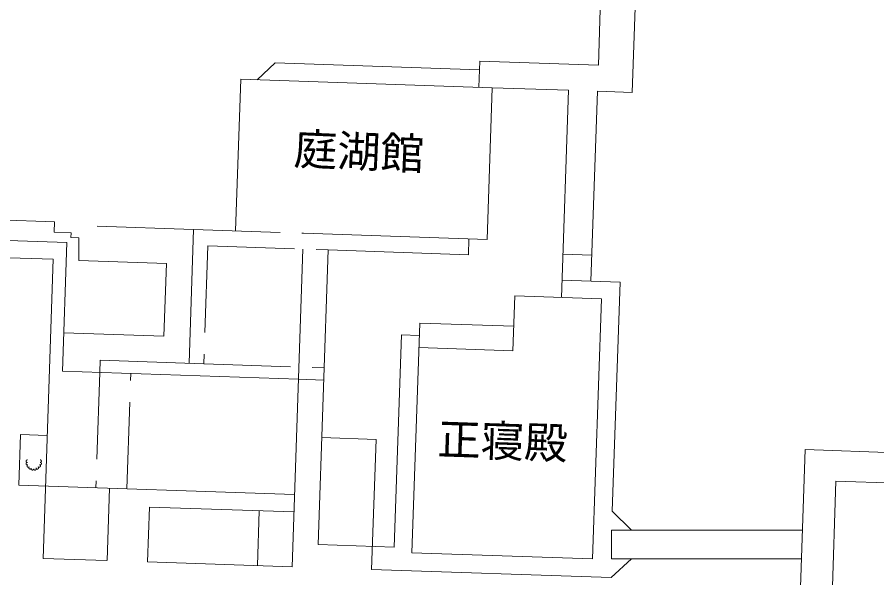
# Model space of a CAD drawing. Units: millimetres, scale not verified. Extents: x 12507 to 806206, y 16900 to 560559.
# Drawn here: x 85390 to 144832, y 143414 to 182198 of the extents above; entities that cross this region are included whole.
import ezdxf
from ezdxf.enums import TextEntityAlignment as Align

# ---------------------------------------------------------------- set-up
doc = ezdxf.new("R2010")
doc.units = ezdxf.units.MM
doc.header["$LTSCALE"] = 1000
doc.linetypes.add('DASHED', pattern=[7.5, 6, -1.5])
doc.layers.add('1-0', color=3, linetype='Continuous', lineweight=13)
doc.layers.add('1-1', color=3, linetype='Continuous', lineweight=13)
doc.styles.add('ＭＳ ゴシック', font='')
doc.styles.get('ＭＳ ゴシック').set_extended_font_data('MS Gothic')

msp = doc.modelspace()

# ---------------------------------------------------------------- linework, layer by layer
at = {"layer": '1-0', "color": 2}
for p, q in [((103234, 179031), (101994, 177873)), ((127864, 146721), (126541, 148021)), ((126497, 144721), (126497, 146721))]:
    msp.add_line(p, q, dxfattribs=at)
at = {"layer": '1-0'}
for p, q in [((87971, 168046), (87947, 167329)), ((87947, 167329), (89130, 167288)), ((89103, 166957), (89114, 167290)), ((89644, 166938), (89103, 166957))]:
    msp.add_line(p, q, dxfattribs=at)
at = {"layer": '1-1'}
for p, q in [((125576, 178871), (126167, 196240)), ((127913, 176990), (128498, 194160)), ((103234, 179031), (117350, 178551)), ((117371, 179150), (117310, 177349)), ((125576, 178871), (117371, 179150)), ((100497, 167417), (100854, 177911)), ((118244, 177319), (100854, 177911)), ((117887, 166826), (118244, 177319)), ((123516, 177140), (118244, 177319)), ((123516, 177140), (123028, 162805)), ((125515, 177072), (125068, 163937)), ((127913, 176990), (125515, 177072)), ((83310, 168204), (87971, 168046)), ((90916, 167743), (97581, 167517)), ((97587, 167516), (97272, 158255)), ((105190, 167258), (117887, 166826)), ((83262, 166805), (88823, 166616)), ((88520, 157708), (88823, 166616)), ((89644, 166938), (89644, 165368)), ((116588, 165769), (116625, 166869)), ((87883, 165447), (71592, 166002)), ((104403, 144173), (105151, 166153)), ((106900, 166099), (106206, 145717)), ((106900, 166099), (116588, 165769)), ((87178, 144760), (87883, 165447)), ((95706, 165161), (89644, 165368)), ((125129, 165735), (123130, 165803)), ((95535, 160138), (95706, 165161)), ((127081, 163867), (123069, 164004)), ((127081, 163867), (126541, 148021)), ((119665, 159117), (119794, 162914)), ((119794, 162914), (125791, 162710)), ((125178, 144721), (125791, 162710)), ((113226, 161037), (112685, 145146)), ((113226, 161037), (119722, 160816)), ((95535, 160138), (88610, 160373)), ((111453, 145538), (111953, 160229)), ((111953, 160229), (113197, 160187)), ((119665, 159117), (113169, 159338)), ((91133, 158469), (91104, 157621)), ((91133, 158469), (98301, 158225)), ((88520, 157708), (104844, 157152)), ((104844, 157152), (106593, 157092)), ((85624, 153334), (85505, 149819)), ((85624, 153334), (87472, 153271)), ((110206, 152985), (106458, 153113)), ((110206, 152985), (109900, 143990)), ((139883, 152281), (139273, 134382)), ((139883, 152281), (147659, 152016)), ((85505, 149819), (104573, 149170)), ((142010, 150108), (141472, 134308)), ((142010, 150108), (147588, 149918)), ((94408, 144513), (94538, 148311)), ((94538, 148311), (104532, 147971)), ((102004, 144255), (102133, 148057)), ((126497, 146721), (139693, 146721)), ((111453, 145538), (106206, 145717)), ((112685, 145146), (125178, 144721)), ((94408, 144513), (104403, 144173)), ((126463, 143426), (127864, 144721)), ((126497, 144721), (139625, 144721)), ((109900, 143990), (126463, 143426))]:
    msp.add_line(p, q, dxfattribs=at)
at = {"layer": '1-1', "linetype": 'DASHED'}
for p, q in [((97581, 167517), (105190, 167258)), ((98578, 166382), (98301, 158225)), ((98578, 166382), (106900, 166099)), ((98301, 158225), (106622, 157942)), ((91104, 157621), (90833, 149633)), ((92973, 149571), (93244, 157549)), ((91600, 144618), (91770, 149606)), ((87178, 144760), (91576, 144610))]:
    msp.add_line(p, q, dxfattribs=at)
at = {"layer": '1-1', "color": 4, "linetype": 'DASHED'}
for centre, start, end in [((86092, 151487), 90, 270), ((86092, 151311), 90, 292.37119), ((86159, 151149), 112.3712, 314.99999), ((86283, 151025), 135, 337.2251), ((86445, 150957), 157.22509, 0.00001), ((86621, 150957), 180.00001, 22.3709), ((86783, 151025), 182.3709, 45), ((86907, 151149), 225, 67.22481), ((86975, 151311), 247.22479, 89.99999), ((86975, 151487), 270, 89.99999)]:
    msp.add_arc(centre, 88, start, end, dxfattribs=at)

# ---------------------------------------------------------------- texts
at = {"layer": '1-1', "style": 'ＭＳ ゴシック'}
for s, rotation, p in [('庭湖館', 357.51, (104452, 171356)), ('正寝殿', 358.05, (114397, 151270))]:
    msp.add_text(s, height=2199, rotation=rotation, dxfattribs=at).set_placement(p, align=Align.BOTTOM_LEFT)

doc.saveas('drawing.dxf')
